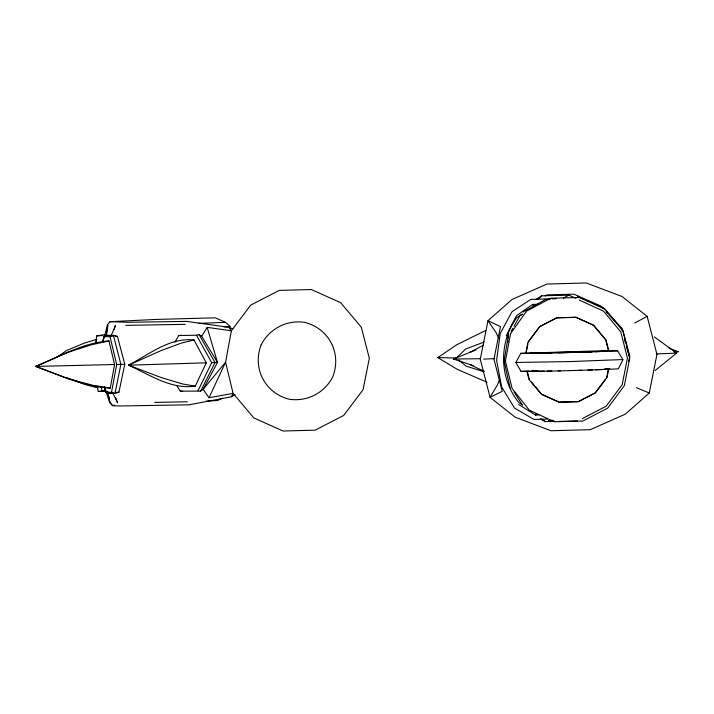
<?xml version="1.0" encoding="UTF-8"?>
<svg xmlns="http://www.w3.org/2000/svg" width="714" height="714" viewBox="0 0 714 714"><rect width="100%" height="100%" fill="white"/><g stroke="black" fill="none" stroke-linecap="round" stroke-linejoin="round"><path stroke-width="1.07" d="M507.725 342.425L508.02 340.257M508.314 338.097L508.618 335.928M104.164 337.927L107.475 324.736L110.018 321.684L156.054 319.435L215.289 317.819L225.544 322.353L230.47 326.655L223.794 326.842M106.234 336.178L107.841 325.173L106.154 335.973M95.506 343.416L96.747 335.848L104.628 334.634L102.343 341.944M508.636 333.982L504.084 361.061L510.099 387.845M96.372 341.426L96.738 339.284L84.1 343.193L66.572 350.52L56.647 357.5M110.251 388.086L114.57 364.515L108.974 340.953C82.994 342.756 59.369 356.643 35.7 366.407C59.869 375.225 84.198 386.792 110.251 388.086L92.704 385.248L68.098 378.697L35.7 366.407L67.384 352.564L91.606 344.746L108.974 340.953M104.182 386.899L105.645 392.245L111.527 392.289L116.677 364.497L110.018 336.705L104.137 336.66L102.959 341.997M526.031 353.484L527.905 344.041M606.739 377.465L608.408 369.076M525.709 353.6L528.012 342.06L539.606 326.673L556.733 317.855L575.984 317.328L593.566 325.209L605.981 339.944L608.908 351.342M608.676 369.093L606.998 377.483L595.405 392.87L578.278 401.696L559.026 402.214L541.444 394.333L529.029 379.607L526.905 371.316M649.24 393.021L656.951 354.465L647.161 316.373L622.09 296.542L586.274 282.976L546.96 284.038L511.938 299.532L487.983 320.693L480.272 359.258L490.063 397.35L515.133 417.181L550.949 430.747L590.264 429.676L625.285 414.182L649.24 393.021L636.504 387.675M105.645 392.245L108.608 393.369L115.008 393.414L118.943 392.164L124.789 364.256L117.426 336.392L113.428 335.384L107.029 335.348L104.137 336.66M628.686 361.355L629.819 356.09L622.438 329.047L606.115 311.009M114.133 329.556L115.49 325.361L111.134 335.714L107.029 335.348M499.416 380.035L497.444 384.873L490.063 397.35L502.228 391.317L493.963 359.187L500.469 326.655L487.983 320.693L496.025 332.492L498.89 338.436M518.819 404.57L535.598 415.102L536.232 413.593M110.018 321.684L128.288 322.291L186.666 321.398L228.935 327.289L231.372 330.752L207.167 327.387L217.502 362.444L203.124 389.344L208.988 397.787L225.579 362.248L231.372 330.752L250.703 305.119L279.245 290.402L311.34 289.536L340.64 302.674L361.329 327.226L369.325 358.321L363.033 389.808L343.702 415.441L315.16 430.158L283.065 431.024L253.773 417.886L233.076 393.334L225.579 362.248L203.124 389.344L200.634 391.12L180.285 391.138L176.706 385.649M195.27 386.158L206.275 362.828L194.012 339.98C169.379 337.32 149.083 354.492 128.556 365.184C149.628 374.716 170.958 389.63 195.27 386.158L182.507 383.953L161.525 377.67L128.556 365.184L160.793 350.708L181.401 343.077L194.012 339.98M198.001 390.79L211.692 362.694L196.484 335.205L178.777 335.553L174.957 342.122M200.634 391.12L215.021 362.578L199.099 334.67L196.484 335.205M506.155 335.848L516.4 315.802L532.59 304.405L537.972 304.262M587.908 370.066L618.253 368.879L622.956 359.678L617.521 350.726L591.558 351.065L520.756 353.359L515.892 362.471L569.754 361.587L622.858 359.561M105.779 391.04L109.581 402.187L112.616 405.775L120.229 405.963L188.933 404.829L231.291 396.814L233.076 393.334L208.988 397.787M511.304 331.126L512.92 328.244M514 326.316L519.917 315.749L522.693 314.098M211.692 362.694L217.502 362.444L201.678 336.205L207.167 327.387M528.324 341.944L539.829 326.557L556.804 317.766L575.939 317.284L593.388 325.182L605.722 339.918L608.631 351.324M605.463 379.179L595.226 392.843L578.233 401.643L559.098 402.125L541.667 394.217L535.509 386.854M537.687 299.344L541.801 295.828L568.862 295.141L575.921 298.309M655.238 370.468L676.586 353.118L654.327 336.91M487.073 382.249L457.246 369.343L437.807 357.598L456.576 344.844L485.663 330.466M522.077 314.222L516.731 317.694C498.399 342.595 499.354 378.964 519.051 402.812L522.728 404.927M536.232 299.362L541.801 295.828M545.103 295.935L546.969 294.882L573.985 294.195L600.893 306.065L603.16 308.519M523.13 311.991L545.755 299.407L550.083 299.291M231.291 396.814L235.138 394.708M563.346 298.157L568.862 295.141M634.746 323.014L647.161 316.373M469.732 352.475L483.405 345.228M582.374 418.6L606.168 406.23L622.206 384.632L627.428 358.08L620.778 331.867L603.58 311.152L579.152 300.032M222.572 398.117L217.591 400.509L206.516 401.063M475.97 349.958L453.319 359.035L473.275 365.604M110.018 336.705L113.428 335.384L120.871 364.381L115.008 393.414L111.527 392.289M104.949 387.88L105.431 390.022L102.2 391.227L98.264 391.433L97.086 386.149M484.244 341.979L465.546 349.057L456.451 357.991L437.807 357.598M178.777 335.553L181.142 335.134M108.608 393.369L110.643 393.066M115.811 392.468L118.943 392.164M617.61 350.833L578.652 352.288M109.581 402.187L112.294 405.347L114.445 405.222M673.971 351.948L678.3 351.725L669.098 348.146M96.747 335.848L102.227 335.58M98.264 391.433L105.931 391.058M483.619 359.124L494.704 358.615M529.252 370.985L521.095 371.414L551.86 371.048M537.615 370.896L531.145 371.244L544.139 371.209M676.586 353.118L656.264 353.93M130.698 365.095L128.556 365.184L206.275 362.828M594.967 351.761L607.56 351.19L530.805 353.189L543.747 353.162M595.556 369.807L608.203 369.236L605.847 369.12M198.965 323.335L225.544 322.353M455.478 358.955L453.319 359.035L480.584 358.705M124.789 364.256L116.677 364.497M37.878 366.336L35.7 366.407L114.57 364.515M592.102 351.886L546.781 353.127M579.179 370.343L592.665 369.932M569.906 370.602L581.66 370.271M549.709 298.871L530.77 299.389L511.902 311.804L500.211 333.563L496.596 360.392L501.665 386.997L514.517 408.087L534.027 419.457L547.406 419.082M551.94 298.809L556.402 298.684M557.804 352.859L569.477 352.555M558.259 370.914L569.968 370.611M535.598 415.102L538.829 415.012M549.048 420.43L553.368 420.323M540.418 418.904L545.219 421.617L554.956 421.376M559.062 421.43L577.439 420.965M547.21 371.173L560.624 370.843M551.431 353.002L520.756 353.359M185.221 324.334L125.851 325.361M154.733 402.41L187.327 401.786M604.812 368.87L609.72 368.79M106.564 391.156L102.2 391.227L101.165 387.015M676.113 351.743L678.3 351.725M180.285 391.138L182.668 391.361M111.134 335.714L113.231 335.937M115.329 336.169L117.426 336.392M484.021 371.762L466.001 366.095L458.843 360.017M98.059 387.961L85.234 384.569L67.312 377.893M228.935 327.289L232.889 328.949M577.421 296.274L583.356 298.916M587.31 300.683L589.291 301.558M593.254 303.325L596.217 304.646M598.198 305.53L603.151 307.734L604.633 309.376M470.062 364.675L484.11 371.262M548.495 420.698L550.414 421.653M199.099 334.67L201.678 336.205M541.783 419.064L545.219 421.617M606.186 311.786L607.694 313.428M609.203 315.061L621.296 328.145L621.876 330.216M531.403 381.936L534.134 385.212M514.089 391.977L522.345 404.999M515.892 362.471L521.149 371.521M112.687 392.762L117.596 402.821L115.659 397.734M532.59 304.405L533.661 306.708M104.28 387.006L105.431 390.022M624.491 339.561L625.366 342.666M626.526 346.817L629.15 356.161M527.494 372.235L529.342 379.482M107.68 391.915L109.947 402.625L107.698 391.816M510.644 333.536L505.369 361.186L512.134 388.523L529.306 410.139L554.216 421.76L582.749 421.055L607.685 408.167L624.348 385.649L629.766 357.982L622.858 330.662L604.99 309.091L579.393 297.506L550.86 298.211L526.62 311.063L510.644 333.536M261.199 344.755C252.078 368.263 264.867 393.057 289.304 399.26C307.154 401.902 324.567 392.932 332.769 376.858C341.89 353.35 329.109 328.556 304.673 322.344C286.823 319.702 269.41 328.681 261.199 344.755"/></g></svg>
